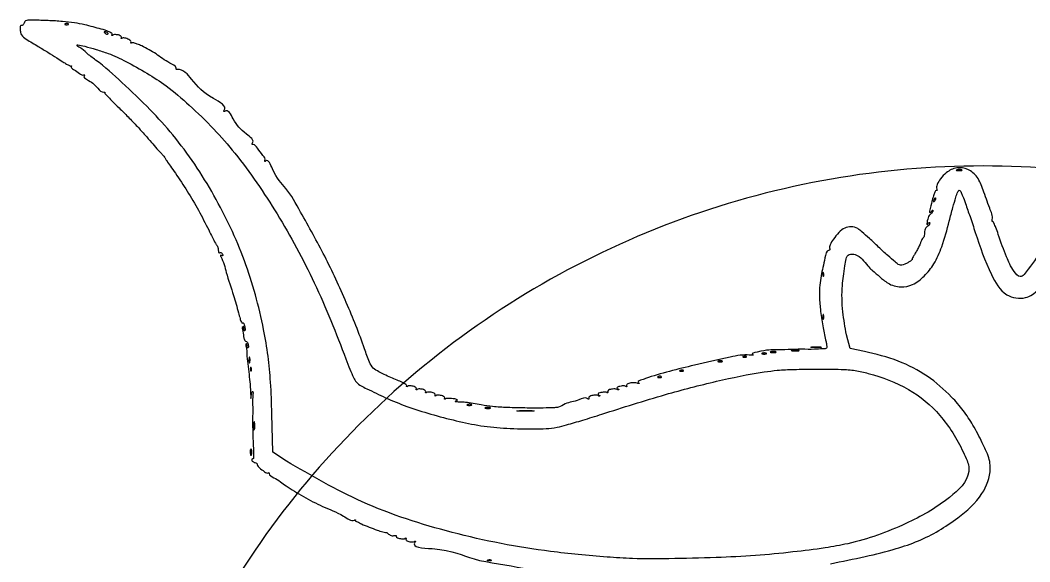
# Model space of a CAD drawing. Extents: x 50 to 278, y 42 to 276.
# Drawn here: x 49.8 to 164.3, y 214 to 275.4 of the extents above; entities that cross this region are included whole.
import ezdxf

# ---------------------------------------------------------------- set-up
doc = ezdxf.new("R2010")
doc.units = 0
doc.layers.get('0').update_dxf_attribs({"linetype": 'CONTINUOUS'})

msp = doc.modelspace()

# ---------------------------------------------------------------- linework, layer by layer
at = {"color": 7}
for p, q in [((50.988619, 275.440552), (50.988619, 275.440552)), ((55.107231, 275.066413), (55.107231, 275.066413)), ((59.392241, 274.125904), (59.392241, 274.125904)), ((56.307157, 272.64124), (56.307157, 272.64124)), ((156.33051, 258.487582), (156.33051, 258.487582)), ((156.295886, 256.146639), (156.295886, 256.146639)), ((153.586492, 255.265555), (153.586492, 255.265555)), ((140.857036, 246.809226), (140.857036, 246.809226)), ((140.875639, 242.02657), (140.875639, 242.02657)), ((143.921964, 238.172543), (143.495117, 239.743507)), ((140.076722, 238.384932), (140.076722, 238.384932)), ((75.766951, 237.206192), (75.766951, 237.206192)), ((132.013648, 237.324532), (132.013648, 237.324532)), ((134.174238, 237.676449), (134.174238, 237.676449)), ((135.226372, 237.853183), (135.226372, 237.853183)), ((137.728029, 238.030949), (137.728029, 238.030949)), ((145.531687, 237.855249), (143.921964, 238.172543)), ((75.933866, 236.050709), (75.933866, 236.050709)), ((129.166792, 236.794331), (129.166792, 236.794331)), ((122.355322, 235.032166), (122.355322, 235.032166)), ((124.859563, 235.737548), (124.859563, 235.737548)), ((75.894076, 233.383688), (75.919915, 232.496402)), ((75.919915, 232.496402), (76.062541, 233.201787)), ((100.729251, 231.856132), (100.729251, 231.856132)), ((102.854186, 231.504215), (102.854186, 231.504215)), ((78.42622, 226.414603), (78.320799, 230.778161)), ((107.149016, 231.154367), (107.149016, 231.154367)), ((107.933464, 231.126461), (107.933464, 231.125945)), ((76.322473, 229.898628), (76.322473, 229.898628)), ((75.960221, 226.791843), (75.960221, 226.791843)), ((79.964629, 225.387276), (78.42622, 226.414603)), ((103.039188, 214.221034), (103.039188, 214.221034)), ((103.184915, 214.173491), (103.184915, 214.172975))]:
    msp.add_line(p, q, dxfattribs=at)
for points, knots in [([(50.988619, 275.440552), (50.831542, 275.440357), (50.596169, 275.440065), (50.280232, 275.327383), (50.214107, 275.106653), (50.144366, 274.949032), (50.034529, 274.814314), (49.917389, 274.846823), (49.773791, 274.817264), (49.785542, 274.557509), (49.778572, 274.239948), (49.881013, 273.67313), (50.714729, 273.120126), (51.722499, 272.515205), (52.888793, 271.816209), (53.822132, 271.236562), (54.52023, 270.792877), (55.00206, 270.45359), (55.302786, 270.341139), (55.510222, 270.188837), (55.582448, 270.284235), (55.612422, 270.245781), (55.426344, 270.10505), (56.069386, 269.714525), (56.356559, 269.515386), (56.874109, 269.091511), (57.050784, 269.26967), (57.112005, 269.234516), (56.778362, 268.986985), (57.976998, 268.421076), (58.353822, 267.938727), (59.014106, 267.209045), (59.334135, 267.29938), (59.38921, 267.256046), (59.348061, 267.088939), (59.766924, 266.800116), (60.203886, 266.206618), (61.079842, 265.420502), (62.040254, 264.451521), (63.027295, 263.425645), (63.900861, 262.453791), (64.627276, 261.60655), (65.214523, 260.9414), (65.654346, 260.46633), (65.9443, 260.156448), (66.125272, 259.954147), (66.255593, 259.73174), (66.46238, 259.380848), (66.855379, 258.815911), (67.650952, 257.6768), (68.754416, 256.027972), (70.013742, 253.877015), (70.929698, 252.101657), (71.539087, 250.843284), (71.854048, 250.259879), (72.030784, 249.921447), (72.157392, 249.790651), (72.199658, 249.682102), (72.237461, 249.473879), (72.239283, 249.285276), (72.303739, 248.999093), (72.445489, 249.065402), (72.554598, 249.089129), (72.65971, 249.008378), (72.714451, 248.892005), (72.773661, 248.783635), (72.715906, 248.675007), (72.623588, 248.736884), (72.539782, 248.798116), (72.473173, 248.708226), (72.852008, 248.038002), (73.171186, 246.563298), (73.945921, 244.413523), (74.410443, 242.689655), (74.706471, 241.635069), (74.792461, 241.27043), (74.964711, 241.024582), (75.081886, 241.142736), (75.175863, 240.950973), (75.232351, 240.783947), (75.282152, 240.537447), (75.28332, 240.363051), (75.286782, 240.203849), (75.179652, 240.191443), (75.162017, 240.312604), (75.152919, 240.432936), (75.147187, 240.551482), (75.121971, 240.675065), (74.870261, 240.611432), (75.100969, 239.971298), (75.08967, 239.518754), (75.262382, 239.030072), (75.602284, 238.908937), (75.632289, 238.611262), (75.713881, 238.29405), (75.544333, 238.251614), (75.517479, 238.374023), (75.511681, 238.493539), (75.502999, 238.612346), (75.486216, 238.735928), (75.295441, 238.706772), (75.514372, 238.132011), (75.42382, 237.503549), (75.617092, 236.398849), (75.730732, 235.274458), (75.841304, 234.248469), (75.878917, 233.632091), (75.894076, 233.383688)], [0, 0, 0, 0, 0.477147, 0.71498, 0.921993, 1.117661, 1.262651, 1.368967, 1.459667, 1.654173, 1.991418, 2.512904, 3.242553, 4.832539, 6.122157, 7.303441, 8.120851, 8.631709, 9.010981, 9.184634, 9.236018, 9.251228, 9.305366, 9.751576, 10.564864, 11.083411, 11.164689, 11.188667, 11.255542, 11.994813, 13.375391, 14.202593, 14.269282, 14.318746, 14.379384, 14.732116, 15.581924, 16.748327, 18.174339, 19.704874, 21.009709, 22.095987, 23.052365, 23.67186, 24.037145, 24.327393, 24.481849, 24.809016, 25.549753, 26.544287, 28.978624, 31.498924, 34.016344, 34.972471, 35.688916, 36.01164, 36.10825, 36.229199, 36.354812, 36.732037, 36.894308, 37.015425, 37.111332, 37.225653, 37.370649, 37.508333, 37.568702, 37.670276, 37.770814, 37.825343, 37.944904, 39.852339, 42.598185, 44.631232, 45.317994, 45.769317, 45.908026, 45.99504, 46.127591, 46.361315, 46.62004, 46.826838, 46.945717, 46.995355, 47.084199, 47.234478, 47.384058, 47.471826, 47.524071, 48.038654, 48.82285, 49.211663, 49.42741, 49.802274, 50.090549, 50.144493, 50.231945, 50.381243, 50.531743, 50.620841, 50.668611, 51.01447, 51.83349, 52.951007, 54.17834, 55.284978, 56.032022, 56.032022, 56.032022, 56.032022]), ([(174.416228, 252.689487), (174.444784, 252.596147), (174.516287, 252.362426), (174.552989, 253.131041), (174.568834, 253.662898), (174.51057, 254.214585), (174.572095, 254.991944), (174.361699, 254.797485), (174.327296, 254.505108), (174.249097, 254.80355), (174.352931, 255.076434), (174.352652, 255.54537), (174.228541, 256.032395), (173.854065, 256.746594), (173.07678, 257.629152), (171.493757, 257.568331), (170.460201, 256.712434), (169.663081, 255.623704), (168.899695, 254.485808), (167.618962, 252.406762), (166.048438, 249.744131), (164.56501, 247.846868), (163.295968, 245.968305), (162.212001, 247.243012), (161.567007, 248.802239), (160.91529, 250.504614), (160.492564, 251.850383), (160.270604, 252.269469), (160.159891, 252.608909), (160.0157, 252.581544), (160.020944, 252.714322), (160.134428, 253.163611), (159.604174, 254.433897), (159.092926, 255.967514), (158.47597, 257.632809), (157.347807, 258.596082), (155.978103, 258.805471), (154.874485, 258.261121), (154.202342, 257.499952), (153.79812, 256.900208), (153.682193, 256.386763), (153.782321, 256.192652), (153.762153, 256.082313), (153.646964, 256.152019), (153.51338, 255.909218), (153.391413, 255.602468), (153.178842, 254.883665), (153.124793, 254.44515), (152.850268, 253.498893), (153.143817, 253.733184), (153.18606, 253.849286), (153.304108, 253.90161), (153.31566, 253.772157), (153.27698, 253.666354), (153.184901, 253.533957), (153.028968, 253.440262), (152.870286, 253.268395), (152.750903, 253.006692), (152.673307, 252.670929), (152.612752, 252.45987), (152.641513, 252.175584), (152.774744, 252.357038), (152.819454, 252.439481), (152.944718, 252.49452), (152.959448, 252.361437), (152.914092, 252.250781), (152.811914, 252.114111), (152.647736, 252.016725), (152.484069, 251.85319), (152.383193, 251.598473), (152.346955, 251.310834), (152.326252, 251.05203), (152.301359, 250.849479), (152.204043, 250.74237), (152.080548, 250.644605), (151.991532, 250.419923), (151.873315, 250.112012), (151.718353, 249.722385), (151.50726, 249.310508), (151.259742, 248.932313), (151.087367, 248.627467), (150.918225, 248.422693), (150.955869, 248.290609), (150.912851, 248.17667), (150.715739, 248.086266), (150.465398, 247.898419), (150.13473, 247.736028), (149.802671, 247.642414), (149.394229, 247.66532), (148.899955, 248.141974), (148.105797, 248.77167), (147.144889, 249.696216), (146.179469, 250.61183), (145.388067, 251.302391), (144.756579, 251.858772), (144.050179, 252.058741), (143.252288, 251.89457), (142.586381, 251.337461), (142.045659, 250.65654), (141.673018, 250.066012), (141.532558, 249.606751), (141.642418, 249.435223), (141.611639, 249.347607), (141.191259, 249.313382), (140.998787, 247.943452), (140.559241, 246.46099), (140.382529, 244.42113), (140.543865, 242.531369), (140.769498, 240.827823), (141.039495, 239.547369), (141.230761, 238.769055), (141.265632, 238.472205), (141.261205, 238.115447), (140.570669, 238.159842), (139.740433, 238.052266), (137.953998, 238.136931), (135.483029, 237.969222), (134.442336, 238.068434), (132.595521, 237.598359), (133.008871, 237.409923), (132.687483, 237.40611), (132.007441, 237.54659), (129.522981, 237.058147), (125.846433, 236.181797), (122.199711, 235.324736), (120.2662, 234.609067), (119.856603, 234.509466), (119.864814, 234.300637), (120.033832, 234.236791), (119.876009, 234.192819), (119.647513, 234.326053), (119.180922, 234.287628), (118.77889, 234.271239), (118.481401, 234.003701), (118.610763, 233.881411), (118.537872, 233.828033), (118.450367, 233.915671), (118.284207, 233.934477), (118.056008, 233.941035), (117.798094, 233.883974), (117.584922, 233.858924), (117.426998, 233.702166), (117.549031, 233.600519), (117.720291, 233.53766), (117.606785, 233.457095), (117.376377, 233.632973), (116.979907, 233.565536), (116.599352, 233.553047), (116.339331, 233.293763), (116.464713, 233.176073), (116.391575, 233.123136), (116.304354, 233.210879), (116.137824, 233.22943), (115.909542, 233.235769), (115.65159, 233.178558), (115.438285, 233.153645), (115.280789, 232.996652), (115.402885, 232.895196), (115.574161, 232.83228), (115.460668, 232.75171), (115.230242, 232.927507), (114.833198, 232.861426), (114.454147, 232.844928), (114.190507, 232.592403), (114.32198, 232.464966), (114.233024, 232.422511), (113.915936, 232.728326), (112.918466, 232.1245), (111.806991, 232.117662), (110.973195, 231.500841), (110.106408, 231.442983), (108.932327, 231.424808), (107.140958, 231.425892), (105.225249, 231.463197), (103.475543, 231.557085), (102.192676, 231.760983), (101.165863, 231.955196), (100.379931, 232.061115), (99.698922, 232.118358), (99.393647, 232.103387), (99.04123, 232.147305), (99.227242, 232.25116), (99.438197, 232.29383), (99.167908, 232.465029), (98.907255, 232.464208), (98.54091, 232.534945), (98.249474, 232.525274), (98.042518, 232.516171), (97.947926, 232.418798), (97.870133, 232.469397), (98.001787, 232.593757), (97.713525, 232.840418), (97.381937, 232.871914), (97.030845, 232.922736), (96.871219, 232.770474), (96.798278, 232.823468), (96.927404, 232.945336), (96.640837, 233.193789), (96.308475, 233.224491), (95.957534, 233.2757), (95.797889, 233.123422), (95.724957, 233.176424), (95.854064, 233.298244), (95.567488, 233.546635), (95.235058, 233.576882), (94.884378, 233.628489), (94.724638, 233.47578), (94.652081, 233.529011), (94.781425, 233.650574), (94.494404, 233.899022), (94.163946, 233.931574), (93.808411, 233.977204), (93.654426, 233.831666), (93.578363, 233.876324), (93.687355, 233.981423), (93.421004, 234.175029), (93.102536, 234.356638), (92.492405, 234.612303), (91.806153, 234.891925), (91.108376, 235.210135), (90.443234, 235.553151), (89.757925, 235.909596), (89.256922, 236.881762), (88.432234, 239.408991), (86.788476, 243.450169), (84.382287, 248.683459), (82.047167, 252.82779), (80.044196, 256.459673), (78.639703, 257.604056), (77.956431, 259.754117), (77.540176, 259.396277), (77.485438, 259.457172), (77.694692, 259.67902), (77.13367, 260.247398), (76.808359, 260.759406), (76.39223, 261.349384), (76.111178, 261.329965), (76.058358, 261.394863), (76.432944, 261.789828), (74.85288, 262.928326), (74.224192, 263.580001), (73.353029, 265.423461), (72.884631, 265.038118), (72.837811, 265.105243), (73.348257, 265.680202), (70.717014, 266.956442), (69.661466, 268.19033), (68.260582, 269.925779), (67.539867, 269.831511), (67.472273, 269.892516), (67.443542, 270.26933), (66.35768, 270.709461), (65.243473, 271.631826), (63.965919, 272.332482), (63.099856, 272.735002), (62.726293, 272.839034), (62.456156, 272.912617), (62.355805, 272.807521), (62.27936, 272.852563), (62.412392, 272.990772), (62.116873, 273.263138), (61.798147, 273.373071), (61.433725, 273.483178), (61.27576, 273.332846), (61.208119, 273.388829), (61.334689, 273.507511), (61.049954, 273.758418), (60.715687, 273.786516), (60.367857, 273.841497), (60.204745, 273.685213), (60.13426, 273.742931), (60.295957, 273.898345), (59.615236, 274.256625), (58.769555, 274.471762), (57.324842, 274.890432), (55.886123, 275.166184), (54.495979, 275.31396), (53.21156, 275.382507), (52.170266, 275.417593), (51.516295, 275.440475), (51.145066, 275.440529), (50.988619, 275.440552)], [0, 0, 0, 0, 0.210344, 0.526695, 1.379539, 2.249313, 2.623222, 2.753594, 2.986631, 3.068036, 3.463738, 3.945651, 4.409586, 4.9676, 6.371051, 7.628519, 9.275965, 10.218737, 11.68963, 13.373144, 17.600527, 20.491864, 21.751558, 22.643206, 24.500614, 27.228344, 28.036447, 28.60619, 28.822916, 28.876348, 28.962892, 29.112867, 30.415909, 32.616093, 34.238877, 35.596807, 36.861905, 38.163822, 39.100202, 39.872036, 40.378124, 40.498551, 40.56029, 40.626143, 40.786078, 41.192892, 41.77657, 42.821119, 43.257041, 43.46024, 43.607374, 43.671072, 43.754047, 43.88536, 44.04459, 44.212543, 44.428916, 44.732685, 45.073442, 45.41621, 45.528234, 45.673197, 45.829242, 45.898317, 45.983978, 46.118407, 46.288136, 46.471981, 46.690103, 46.967932, 47.275235, 47.554695, 47.759459, 47.858257, 47.98005, 48.227995, 48.556986, 48.981319, 49.480016, 49.947931, 50.32095, 50.570695, 50.656887, 50.709273, 50.921562, 51.257638, 51.669501, 52.010487, 52.28836, 52.850051, 53.962337, 55.388557, 56.82332, 57.957387, 58.547212, 59.328037, 60.058959, 60.899314, 61.874723, 62.640859, 63.063039, 63.154324, 63.220396, 63.297486, 64.299122, 66.362702, 68.585539, 70.177288, 72.091798, 73.715714, 74.128823, 74.463875, 74.656679, 75.061782, 76.042182, 77.491625, 80.353982, 82.559153, 83.144391, 83.258661, 83.390613, 83.736299, 85.898546, 90.072739, 95.819696, 96.419075, 96.721043, 96.84649, 96.964648, 97.018224, 97.21394, 97.78511, 98.294716, 98.546339, 98.631493, 98.668679, 98.762543, 98.933077, 99.173831, 99.442181, 99.717591, 99.832278, 99.983931, 100.126735, 100.161123, 100.337228, 100.848328, 101.31405, 101.552979, 101.638013, 101.675051, 101.768968, 101.939599, 102.1806, 102.449101, 102.724385, 102.838914, 102.990662, 103.133462, 103.16785, 103.343952, 103.8552, 104.321099, 104.559972, 104.647102, 104.686455, 104.794633, 105.804157, 107.440663, 108.279208, 108.738599, 110.010212, 111.821783, 114.102118, 115.764045, 117.068088, 118.003377, 118.878596, 119.506196, 119.906296, 120.063602, 120.185377, 120.371781, 120.492936, 120.888343, 121.256946, 121.571091, 121.770772, 121.868969, 121.906555, 121.992448, 122.241369, 122.703334, 123.121793, 123.215651, 123.252839, 123.337999, 123.587035, 124.049071, 124.46751, 124.561381, 124.598561, 124.68372, 124.932642, 125.394608, 125.813069, 125.906804, 125.943796, 126.029011, 126.278046, 126.740081, 127.158522, 127.251125, 127.288325, 127.367283, 127.553506, 128.006076, 128.65812, 129.443828, 130.264133, 130.942576, 131.709154, 132.506295, 134.112096, 139.750536, 145.555646, 151.268765, 154.419328, 157.132079, 158.302312, 158.383061, 158.418142, 158.501518, 159.109713, 160.138348, 160.800485, 160.886774, 160.937843, 161.004324, 162.267197, 164.571541, 165.85545, 165.93283, 165.968322, 166.05467, 167.872118, 171.197951, 173.130031, 173.209233, 173.283987, 173.37151, 174.300446, 176.178217, 178.033283, 178.582811, 179.012921, 179.243222, 179.33705, 179.374576, 179.453766, 179.743521, 180.240412, 180.645715, 180.735126, 180.771814, 180.856255, 181.105289, 181.567326, 181.98577, 182.080232, 182.117235, 182.206148, 182.554308, 183.629892, 185.550194, 186.706928, 188.089871, 189.721191, 190.570556, 191.214855, 191.684161, 191.684161, 191.684161, 191.684161]), ([(55.107231, 275.066413), (55.12701, 275.064928), (55.164211, 275.062135), (55.212998, 275.045257), (55.260102, 275.022836), (55.271716, 274.943057), (55.142408, 274.927841), (55.022268, 274.929405), (54.899445, 274.912259), (54.797628, 274.995438), (54.909366, 275.031748), (54.973112, 275.054178), (55.041988, 275.066186), (55.085855, 275.066339), (55.107231, 275.066413)], [0, 0, 0, 0, 0.059081, 0.111128, 0.155778, 0.208152, 0.29883, 0.456837, 0.610329, 0.663019, 0.759275, 0.828512, 0.896357, 0.960839, 0.960839, 0.960839, 0.960839]), ([(59.392241, 274.125904), (59.40234, 274.124073), (59.424093, 274.120128), (59.458218, 274.110064), (59.529983, 274.084757), (59.62654, 274.040138), (59.717708, 273.990656), (59.803729, 273.906395), (59.639599, 273.811199), (59.481506, 273.89478), (59.353247, 273.978272), (59.291243, 274.081406), (59.330698, 274.136446), (59.368809, 274.129918), (59.392241, 274.125904)], [0, 0, 0, 0, 0.030778, 0.066289, 0.106505, 0.259567, 0.377248, 0.439483, 0.557477, 0.754085, 0.964185, 1.029695, 1.070533, 1.135724, 1.135724, 1.135724, 1.135724]), ([(78.320799, 230.778161), (78.286821, 231.975714), (78.224907, 234.157811), (77.915934, 237.354289), (77.133117, 242.000751), (75.42323, 248.251839), (71.9084, 255.685198), (68.13717, 261.353181), (64.407313, 265.453049), (61.452832, 268.276849), (59.087091, 270.427005), (57.321583, 271.627083), (56.805766, 272.266047), (56.204531, 272.474623), (56.23457, 272.641002), (56.270078, 272.641675), (56.292771, 272.641409), (56.307157, 272.64124)], [0, 0, 0, 0, 3.593368, 6.54758, 9.62476, 17.724522, 25.890395, 34.201818, 38.027001, 42.510514, 46.415486, 47.731763, 48.703978, 49.122888, 49.137286, 49.163816, 49.209758, 49.209758, 49.209758, 49.209758]), ([(56.307157, 272.64124), (56.569155, 272.590302), (57.269353, 272.454169), (58.411434, 272.104795), (60.002664, 271.614841), (61.935519, 270.699867), (64.130192, 269.46291), (66.587842, 267.87024), (69.095993, 265.716102), (71.705697, 263.171442), (75.201438, 259.182062), (79.115282, 253.38462), (83.357547, 245.566312), (85.771136, 239.527444), (87.136901, 235.887975), (87.528266, 235.018092), (88.003941, 234.105047), (89.414517, 233.494439), (91.260722, 232.531223), (93.702184, 231.563464), (96.382951, 230.700604), (99.183661, 229.975122), (102.054278, 229.364085), (105.049067, 229.078247), (107.932065, 229.037376), (110.226309, 229.093706), (112.006778, 229.584412), (113.701148, 230.079203), (117.428126, 231.263913), (122.448696, 232.869971), (128.595632, 234.476042), (132.843528, 235.354364), (135.776248, 235.747501), (137.748906, 235.828272), (139.222028, 235.833976), (140.076722, 235.837286)], [0, 0, 0, 0, 0.800285, 2.138784, 3.579156, 5.791106, 8.533049, 11.138507, 14.560729, 18.429119, 22.069022, 30.453844, 39.348252, 48.702366, 49.954949, 50.987811, 51.583028, 52.977877, 55.339094, 57.959119, 60.79818, 63.797514, 66.632019, 69.595241, 72.798186, 75.301016, 76.420658, 78.324198, 80.600765, 88.150052, 94.135369, 99.653549, 101.150459, 103.005971, 105.570366, 105.570366, 105.570366, 105.570366]), ([(258.992058, 158.898198), (257.797262, 147.206735), (255.42477, 123.99113), (237.018101, 93.311351), (210.067624, 70.50174), (176.694533, 58.404283), (141.28192, 58.404283), (107.955571, 70.50174), (80.818465, 93.311351), (63.105225, 123.99113), (56.920648, 158.898198), (63.105225, 193.805267), (80.818465, 224.485046), (107.955571, 247.294657), (141.28192, 259.392114), (176.694533, 259.392114), (210.067624, 247.294657), (237.018101, 224.485046), (255.42477, 193.805267), (257.797262, 170.589662), (258.992058, 158.898198)], [0, 0, 0, 0, 34.896412, 69.293401, 104.189813, 139.086225, 173.483215, 208.379627, 243.276039, 277.673028, 312.56944, 347.465852, 381.862841, 416.759253, 451.655665, 486.052655, 520.949067, 555.845479, 590.242468, 625.13888, 625.13888, 625.13888, 625.13888]), ([(156.33051, 258.487582), (156.361945, 258.486818), (156.421891, 258.48536), (156.50557, 258.469129), (156.574555, 258.461952), (156.651113, 258.380163), (156.425263, 258.37556), (156.268846, 258.368588), (156.109404, 258.360991), (155.91162, 258.41362), (156.053273, 258.462127), (156.132444, 258.47473), (156.23287, 258.486836), (156.297925, 258.487333), (156.33051, 258.487582)], [0, 0, 0, 0, 0.094348, 0.179921, 0.252578, 0.3098, 0.427085, 0.667301, 0.894662, 0.979809, 1.075309, 1.168816, 1.267017, 1.365565, 1.365565, 1.365565, 1.365565]), ([(143.495117, 239.743507), (143.343405, 240.602999), (143.020549, 242.432079), (142.927621, 245.164713), (143.304565, 247.113581), (143.478422, 248.968216), (145.018545, 248.856835), (145.724701, 247.629056), (146.826906, 246.721448), (147.577589, 246.048291), (148.436506, 245.399266), (149.615311, 245.062211), (151.142475, 245.367245), (152.405476, 246.396979), (153.56214, 247.850532), (154.459714, 250.008737), (155.048751, 252.179549), (155.530999, 254.077285), (155.871555, 255.163214), (156.036007, 255.815258), (156.181668, 256.045229), (156.231904, 256.122787), (156.277619, 256.139829), (156.295886, 256.146639)], [0, 0, 0, 0, 2.633986, 5.605367, 7.88257, 9.247251, 9.915461, 11.836689, 13.144756, 14.228369, 14.856389, 16.36642, 17.733722, 19.365478, 21.135154, 23.273357, 26.307962, 27.896039, 29.131665, 29.748714, 29.870406, 29.956502, 30.013802, 30.013802, 30.013802, 30.013802]), ([(156.295886, 256.146639), (156.328611, 256.12763), (156.431551, 256.067837), (156.52565, 255.81758), (156.753704, 255.35701), (157.070177, 254.429705), (157.557037, 253.049952), (158.446509, 250.314123), (159.495319, 247.26595), (161.238172, 244.125612), (163.76493, 243.654791), (165.67583, 245.079475), (167.504759, 247.541372), (169.208508, 250.247623), (170.693597, 252.853452), (171.399769, 253.776572), (172.018844, 254.816745), (172.356349, 254.118987), (171.985404, 252.994215), (171.917765, 251.290542), (171.665198, 249.408706), (171.538631, 247.848129), (171.474322, 246.446677), (171.458766, 245.339494), (171.613216, 244.370493), (172.119267, 243.344655), (172.855668, 242.188337), (174.400719, 241.552736), (175.672291, 242.08687), (176.643851, 242.865258), (177.485116, 244.084449), (178.033663, 245.067009), (178.380842, 245.688879)], [0, 0, 0, 0, 0.111469, 0.350641, 0.757632, 1.680429, 3.26328, 5.164082, 10.278385, 13.151724, 15.278019, 17.006465, 19.984327, 24.449626, 26.869828, 28.357344, 28.937753, 29.201255, 30.212976, 32.520933, 34.23897, 35.923803, 37.212258, 38.448423, 39.243601, 40.123037, 41.866923, 43.245694, 44.720206, 45.734353, 46.976016, 49.116776, 49.116776, 49.116776, 49.116776]), ([(153.586492, 255.265555), (153.592326, 255.266471), (153.603694, 255.268256), (153.620871, 255.263327), (153.652912, 255.239696), (153.662702, 255.155283), (153.608814, 255.041386), (153.514311, 254.9541), (153.420324, 254.787954), (153.31245, 254.897989), (153.416729, 255.020499), (153.458067, 255.141669), (153.516334, 255.227673), (153.566173, 255.254583), (153.586492, 255.265555)], [0, 0, 0, 0, 0.017533, 0.034166, 0.052082, 0.134104, 0.255873, 0.413325, 0.578746, 0.621649, 0.8062, 0.93388, 1.033722, 1.102449, 1.102449, 1.102449, 1.102449]), ([(140.857036, 246.809226), (140.863159, 246.806007), (140.879356, 246.797495), (140.89653, 246.766093), (140.927349, 246.701469), (140.952869, 246.598957), (140.946714, 246.485803), (140.923525, 246.385986), (140.825119, 246.368665), (140.809082, 246.497105), (140.800988, 246.603063), (140.814839, 246.710709), (140.820064, 246.785783), (140.848138, 246.803584), (140.857036, 246.809226)], [0, 0, 0, 0, 0.020426, 0.05403, 0.102997, 0.238123, 0.359646, 0.45464, 0.507657, 0.597432, 0.753294, 0.86073, 0.926508, 0.957032, 0.957032, 0.957032, 0.957032]), ([(140.875639, 242.02657), (140.879516, 242.024061), (140.889149, 242.017829), (140.899812, 241.999284), (140.926866, 241.940992), (140.950068, 241.831218), (140.943923, 241.676946), (140.937029, 241.567106), (140.854906, 241.451071), (140.818849, 241.622961), (140.817381, 241.738141), (140.828654, 241.886155), (140.827934, 241.992521), (140.865053, 242.019014), (140.875639, 242.02657)], [0, 0, 0, 0, 0.013701, 0.034044, 0.062466, 0.207511, 0.36586, 0.510911, 0.578844, 0.664456, 0.856779, 1.010608, 1.105231, 1.142984, 1.142984, 1.142984, 1.142984]), ([(140.076722, 238.384932), (140.018293, 238.384534), (139.904497, 238.383758), (139.733604, 238.370584), (139.610318, 238.365042), (139.392236, 238.30434), (139.808064, 238.28177), (140.076667, 238.280581), (140.345295, 238.281715), (140.76079, 238.3044), (140.542678, 238.365002), (140.419491, 238.370593), (140.248774, 238.383759), (140.135105, 238.384534), (140.076722, 238.384932)], [0, 0, 0, 0, 0.176762, 0.344265, 0.493264, 0.61208, 0.790789, 1.219025, 1.647121, 1.825585, 1.944526, 2.093392, 2.260645, 2.437273, 2.437273, 2.437273, 2.437273]), ([(75.766951, 237.206192), (75.772189, 237.205324), (75.78843, 237.202634), (75.800036, 237.16526), (75.828577, 237.082605), (75.850295, 236.934252), (75.837585, 236.756878), (75.843785, 236.623009), (75.738957, 236.522454), (75.732107, 236.746016), (75.72048, 236.870817), (75.731579, 237.043851), (75.735306, 237.147523), (75.75933, 237.192062), (75.766951, 237.206192)], [0, 0, 0, 0, 0.015155, 0.046989, 0.10154, 0.290745, 0.480878, 0.636672, 0.693957, 0.809915, 1.046867, 1.203084, 1.305773, 1.353489, 1.353489, 1.353489, 1.353489]), ([(132.013648, 237.324532), (132.033428, 237.323048), (132.070633, 237.320256), (132.119403, 237.30337), (132.166517, 237.280996), (132.177907, 237.201173), (132.048381, 237.18654), (131.928194, 237.18804), (131.805511, 237.170862), (131.703495, 237.253648), (131.815384, 237.289896), (131.879167, 237.312307), (131.94824, 237.324295), (131.992229, 237.324455), (132.013648, 237.324532)], [0, 0, 0, 0, 0.059082, 0.11113, 0.155781, 0.208004, 0.298822, 0.456958, 0.610434, 0.662951, 0.759133, 0.8285, 0.89659, 0.961204, 0.961204, 0.961204, 0.961204]), ([(134.174238, 237.676449), (134.200949, 237.67585), (134.253234, 237.674678), (134.330168, 237.660342), (134.393518, 237.647962), (134.483692, 237.584227), (134.30881, 237.549488), (134.174291, 237.551871), (134.03976, 237.549389), (133.865169, 237.58436), (133.955439, 237.647884), (134.018647, 237.660351), (134.095415, 237.674681), (134.147572, 237.675851), (134.174238, 237.676449)], [0, 0, 0, 0, 0.080473, 0.157514, 0.227859, 0.295953, 0.382469, 0.577483, 0.772365, 0.85865, 0.92684, 0.997056, 1.073852, 1.154189, 1.154189, 1.154189, 1.154189]), ([(135.226372, 237.853183), (135.257762, 237.852421), (135.317582, 237.850969), (135.401091, 237.834737), (135.469937, 237.827506), (135.546472, 237.745765), (135.320613, 237.741159), (135.16416, 237.734173), (135.004871, 237.726629), (134.806958, 237.778808), (134.948746, 237.827194), (135.027936, 237.839946), (135.128553, 237.852333), (135.193743, 237.852899), (135.226372, 237.853183)], [0, 0, 0, 0, 0.094213, 0.179542, 0.252072, 0.309297, 0.426584, 0.666808, 0.894157, 0.979213, 1.074653, 1.168321, 1.266797, 1.365482, 1.365482, 1.365482, 1.365482]), ([(137.728029, 238.030949), (137.770004, 238.030449), (137.85039, 238.029493), (137.965899, 238.014034), (138.052959, 238.010611), (138.177701, 237.932572), (137.865383, 237.92839), (137.668884, 237.919855), (137.463757, 237.914629), (137.185791, 237.957399), (137.368613, 238.007883), (137.467799, 238.01786), (137.599373, 238.029964), (137.684884, 238.030618), (137.728029, 238.030949)], [0, 0, 0, 0, 0.126454, 0.242171, 0.34086, 0.411674, 0.559621, 0.877533, 1.182616, 1.297804, 1.410595, 1.530162, 1.658414, 1.789025, 1.789025, 1.789025, 1.789025]), ([(141.706079, 213.754912), (143.018242, 214.023135), (145.508642, 214.532204), (148.848612, 215.335505), (152.471349, 216.566645), (155.852303, 218.593365), (158.921906, 221.277697), (159.8905, 223.819751), (159.780429, 225.39172), (159.446014, 226.381061), (158.790352, 227.748509), (157.935693, 229.429962), (156.77141, 231.171199), (155.10403, 233.108846), (152.720133, 235.153867), (149.334225, 236.932431), (146.832466, 237.53957), (145.531687, 237.855249)], [0, 0, 0, 0, 4.017789, 7.625497, 10.301849, 15.46174, 19.368553, 22.337306, 23.157882, 24.054327, 25.448964, 27.709164, 29.70576, 31.715891, 35.364308, 39.060917, 43.064706, 43.064706, 43.064706, 43.064706]), ([(75.933866, 236.050709), (75.939988, 236.047537), (75.956153, 236.039162), (75.973415, 236.007955), (76.004203, 235.943434), (76.029696, 235.840956), (76.023545, 235.727803), (76.000352, 235.62799), (75.901947, 235.610658), (75.885895, 235.739101), (75.877824, 235.845033), (75.891646, 235.952526), (75.896913, 236.027478), (75.924968, 236.045115), (75.933866, 236.050709)], [0, 0, 0, 0, 0.020357, 0.053757, 0.102604, 0.237729, 0.359251, 0.454244, 0.507265, 0.597043, 0.75291, 0.860214, 0.925751, 0.956191, 0.956191, 0.956191, 0.956191]), ([(129.166792, 236.794331), (129.193458, 236.793733), (129.245615, 236.792564), (129.322384, 236.778236), (129.385593, 236.765766), (129.475863, 236.702232), (129.301271, 236.66727), (129.166734, 236.669755), (129.032216, 236.667365), (128.857331, 236.702125), (128.947519, 236.76584), (129.010863, 236.778228), (129.087799, 236.79256), (129.140082, 236.793732), (129.166792, 236.794331)], [0, 0, 0, 0, 0.080338, 0.157134, 0.227349, 0.295547, 0.381832, 0.576713, 0.771739, 0.858251, 0.926345, 0.996691, 1.073732, 1.154201, 1.154201, 1.154201, 1.154201]), ([(140.076722, 235.837286), (141.016907, 235.841653), (142.493064, 235.84851), (144.474967, 235.73393), (147.082451, 235.105379), (150.5799, 233.822363), (154.363395, 230.688529), (156.227522, 227.618521), (157.140495, 225.584683), (157.392456, 224.842153), (157.379545, 223.175465), (154.6213, 220.597451), (150.004731, 218.026697), (145.087711, 216.241297), (140.737839, 215.480319), (137.242347, 215.054707), (133.124902, 214.641805), (128.423621, 214.427404), (123.773996, 214.318871), (119.641423, 214.289911), (116.22055, 214.522148), (113.119981, 214.788639), (107.213713, 215.424079), (98.91561, 217.050245), (88.725508, 220.326805), (82.785735, 223.757745), (79.964629, 225.387276)], [0, 0, 0, 0, 2.822087, 4.430873, 5.93481, 10.85449, 15.465059, 20.378419, 21.466572, 22.167129, 22.708566, 26.36943, 32.161082, 39.124639, 41.736277, 45.416489, 49.682674, 54.148641, 59.529236, 63.63822, 66.538479, 69.811046, 72.974945, 84.355139, 95.133916, 104.88426, 104.88426, 104.88426, 104.88426]), ([(122.355322, 235.032166), (122.3751, 235.030681), (122.412302, 235.027886), (122.461089, 235.011008), (122.5082, 234.988586), (122.519813, 234.908793), (122.3905, 234.893586), (122.270359, 234.895156), (122.147538, 234.878014), (122.04572, 234.961193), (122.15746, 234.997497), (122.221205, 235.019928), (122.29008, 235.031937), (122.333946, 235.032091), (122.355322, 235.032166)], [0, 0, 0, 0, 0.059082, 0.11113, 0.15578, 0.208172, 0.298848, 0.456858, 0.610347, 0.663039, 0.759292, 0.828529, 0.896374, 0.960854, 0.960854, 0.960854, 0.960854]), ([(124.859563, 235.737548), (124.879343, 235.736064), (124.916547, 235.733272), (124.965316, 235.716385), (125.012429, 235.694013), (125.023819, 235.61419), (124.894294, 235.599557), (124.774107, 235.601053), (124.651427, 235.583884), (124.549409, 235.666669), (124.6613, 235.702913), (124.725081, 235.725328), (124.794154, 235.737314), (124.838144, 235.737471), (124.859563, 235.737548)], [0, 0, 0, 0, 0.059081, 0.111127, 0.155778, 0.208001, 0.298819, 0.456954, 0.610427, 0.662945, 0.759127, 0.828492, 0.896582, 0.961197, 0.961197, 0.961197, 0.961197]), ([(76.062541, 233.201787), (76.088297, 233.243058), (76.232182, 233.473618), (76.104448, 232.241181), (76.174077, 231.564335), (76.123603, 230.030779), (76.152677, 228.671614), (76.191697, 227.488994), (76.260912, 226.502729), (76.222837, 226.081671), (76.242988, 225.601631), (76.111291, 225.67624), (76.053631, 225.607725), (76.037323, 225.512901), (76.096434, 225.389804), (76.22817, 225.290524), (76.400965, 225.229418), (76.55135, 225.179532), (76.682084, 225.103654), (76.653535, 224.876347), (77.007734, 224.548373), (77.368544, 224.316604), (77.800884, 223.959034), (77.953731, 224.112992), (78.016648, 224.066442), (77.998521, 223.769367), (78.94363, 223.377526), (80.029436, 222.446776), (81.94695, 221.37533), (84.117909, 220.147729), (85.999282, 219.551116), (87.345621, 218.540507), (87.767364, 218.738167), (87.850309, 218.717815), (87.67108, 218.656136), (88.210171, 218.442592), (88.505437, 218.246074), (89.397284, 217.902076), (90.17106, 217.600556), (90.786515, 217.407337), (91.134172, 217.294446), (91.309005, 217.333476), (91.434421, 217.244515), (91.569958, 217.123308), (91.745953, 216.994269), (91.956161, 216.928394), (92.162198, 216.938784), (92.289548, 216.973288), (92.429237, 216.971187), (92.391343, 216.817743), (92.650096, 216.638767), (92.996809, 216.60826), (93.342587, 216.553064), (93.49855, 216.702371), (93.571488, 216.649352), (93.44239, 216.527489), (93.728896, 216.279067), (94.061515, 216.24808), (94.411657, 216.197694), (94.57191, 216.348852), (94.643352, 216.297525), (94.030364, 215.573814), (98.669182, 215.505367), (100.818164, 214.032238), (106.128183, 213.564304), (108.10205, 212.821269), (109.979911, 212.89539), (109.508609, 212.233271), (108.536609, 212.038331), (108.06021, 211.287905), (106.922522, 210.863154), (107.164811, 210.596585), (107.104405, 210.544019), (106.863378, 210.763749), (106.088499, 209.896408), (104.827569, 209.070217), (102.953729, 207.139919), (100.845066, 205.134521), (99.606466, 203.297657), (98.287447, 202.293257), (98.371008, 201.801191), (98.319435, 201.731212), (98.064596, 201.706869), (97.701982, 201.22048), (97.423362, 200.734915), (96.954515, 200.19327), (97.148562, 200.006427), (97.112186, 199.94027), (96.792254, 200.357497), (96.17895, 198.649398), (95.667184, 198.131976), (94.746681, 197.137906), (94.952518, 196.73458), (94.896682, 196.65165), (94.699644, 196.795289), (94.383032, 196.221819), (94.178004, 195.763468), (93.979761, 195.143631), (94.156962, 194.788104), (94.306009, 194.576721), (94.537499, 194.30494), (95.151442, 194.076482), (96.46826, 194.074408), (98.66641, 193.948654), (101.530366, 194.259322), (102.810108, 193.746179), (104.088291, 194.307508), (103.747943, 194.420113), (104.210152, 194.409091), (104.470353, 194.381551), (104.978319, 194.313324), (105.379629, 194.228132), (105.595354, 194.127117), (105.741928, 194.03756), (105.702837, 193.946988), (105.597098, 194.070983), (105.42089, 194.006829), (105.220305, 193.857221), (105.017692, 193.618932), (104.870854, 193.371638), (104.734606, 193.201828), (104.733756, 193.084041), (104.724328, 192.976189), (104.586618, 192.844756), (104.113239, 192.289613), (103.191642, 190.833632), (101.817844, 188.564305), (100.594984, 186.419487), (99.794972, 184.872467), (99.493468, 184.172773), (99.3622, 183.694356), (99.472619, 183.524775), (99.446064, 183.380221), (99.312092, 183.479366), (99.115342, 183.281878), (98.915686, 182.958917), (98.387604, 181.863361), (97.722777, 180.362236), (97.216729, 178.842381), (96.799308, 177.978806), (96.905777, 177.685866), (96.885673, 177.579811), (96.740922, 177.553182), (96.614869, 177.264469), (96.407599, 176.839598), (96.108315, 176.004933), (95.999741, 175.515294), (95.59884, 174.455529), (95.908872, 174.720877), (95.953865, 174.838948), (96.071596, 174.89145), (96.082707, 174.762397), (96.046117, 174.657994), (95.959281, 174.526532), (95.763214, 174.413417), (95.579175, 174.038116), (95.35299, 173.465643), (95.02194, 172.455587), (94.963129, 171.846793), (94.479825, 170.603893), (94.839069, 170.838938), (94.880476, 170.959647), (94.998506, 171.011479), (95.010234, 170.882191), (94.971472, 170.776301), (94.879423, 170.64393), (94.723477, 170.550231), (94.564803, 170.378363), (94.445414, 170.116662), (94.367822, 169.7809), (94.307266, 169.56984), (94.336022, 169.28556), (94.469269, 169.466983), (94.513884, 169.549446), (94.639186, 169.60448), (94.653357, 169.473029), (94.614426, 169.366128), (94.525164, 169.234308), (94.363611, 169.140633), (94.207777, 168.932064), (94.095608, 168.613814), (94.007811, 168.184834), (93.974074, 167.924604), (93.958382, 167.541178), (94.118262, 167.698082), (94.15595, 167.786601), (94.281244, 167.840401), (94.296222, 167.706602), (94.246353, 167.593905), (94.138963, 167.45238), (93.879895, 167.315877), (93.627467, 166.499506), (93.743097, 164.559616), (93.677701, 161.300364), (93.65645, 159.844843), (93.695441, 156.687605), (93.574263, 157.96538), (92.967055, 153.731901), (93.487198, 151.460347), (93.271435, 144.634272), (93.29439, 142.229258), (93.322324, 139.905495), (93.204847, 140.953422), (93.168706, 142.293315), (93.016515, 139.533265), (93.008414, 138.389045), (93.002076, 137.493933)], [0, 0, 0, 0, 0.124375, 0.694812, 1.902578, 3.347296, 4.846171, 6.07554, 6.967379, 7.581612, 7.792453, 7.86142, 7.926356, 8.019274, 8.144195, 8.310367, 8.504323, 8.683841, 8.810799, 8.892407, 9.317093, 10.049793, 10.481746, 10.545585, 10.593576, 10.672403, 11.377801, 13.047126, 15.353432, 17.803498, 20.413504, 21.756402, 21.856416, 21.884602, 21.945227, 22.153478, 22.787683, 23.719231, 24.674343, 25.369796, 25.658771, 25.74111, 25.88695, 26.0816, 26.302833, 26.529828, 26.734209, 26.890766, 26.980307, 27.039716, 27.278347, 27.751376, 28.156782, 28.250626, 28.287821, 28.37298, 28.622015, 29.084049, 29.502493, 29.59603, 29.633043, 29.716935, 31.763456, 36.675279, 42.301452, 44.512147, 45.376585, 45.551413, 46.655895, 48.057093, 48.765653, 48.843731, 48.87807, 48.959961, 49.629192, 51.390772, 54.25816, 57.307011, 60.052822, 61.341056, 61.420943, 61.492035, 61.571166, 62.156117, 63.068955, 63.62346, 63.710732, 63.736168, 63.807937, 64.763089, 66.579656, 67.678229, 67.780736, 67.83503, 67.917148, 68.347147, 69.16965, 69.831588, 70.057442, 70.335411, 70.612365, 71.111331, 72.224801, 74.534163, 77.902975, 79.87246, 80.181167, 80.305637, 80.493482, 80.952963, 81.478468, 81.908508, 82.157393, 82.276341, 82.301173, 82.40891, 82.567813, 82.825032, 83.165894, 83.488611, 83.706125, 83.779152, 83.837783, 84.025543, 84.310228, 86.068804, 89.125835, 92.296461, 93.502142, 94.287835, 94.673671, 94.837247, 94.909438, 94.999317, 95.181062, 95.603089, 96.2228, 98.761064, 100.492964, 101.2315, 101.34744, 101.432411, 101.506872, 101.742703, 102.282181, 103.016427, 104.183446, 104.67324, 104.88804, 105.035094, 105.098555, 105.181498, 105.311714, 105.467044, 105.628893, 105.978931, 106.662538, 107.540557, 108.930099, 109.525829, 109.728223, 109.875319, 109.938965, 110.021975, 110.153291, 110.312523, 110.480472, 110.696849, 111.000616, 111.341371, 111.684138, 111.796161, 111.941124, 112.097128, 112.166147, 112.251841, 112.38269, 112.540147, 112.705115, 112.937295, 113.298546, 113.726843, 114.169324, 114.338423, 114.467417, 114.623041, 114.691686, 114.777265, 114.914071, 115.091636, 115.287213, 115.769313, 117.443561, 121.386, 124.085012, 125.393334, 125.733086, 126.470318, 132.444269, 139.778125, 142.049986, 143.09384, 143.506867, 144.568346, 145.497573, 148.83653, 148.83653, 148.83653, 148.83653]), ([(100.729251, 231.856132), (100.755962, 231.855533), (100.808246, 231.854361), (100.885182, 231.840028), (100.94853, 231.827644), (101.038708, 231.76391), (100.863824, 231.729175), (100.729247, 231.731518), (100.594673, 231.72917), (100.419794, 231.76393), (100.509979, 231.827641), (100.573321, 231.840029), (100.650257, 231.854361), (100.70254, 231.855533), (100.729251, 231.856132)], [0, 0, 0, 0, 0.080473, 0.157514, 0.227859, 0.295954, 0.382472, 0.577486, 0.772513, 0.859023, 0.927113, 0.997458, 1.074499, 1.154969, 1.154969, 1.154969, 1.154969]), ([(102.854186, 231.504215), (102.885577, 231.503453), (102.945399, 231.502001), (103.028896, 231.485765), (103.09781, 231.478548), (103.174255, 231.396642), (102.94855, 231.391648), (102.791973, 231.384717), (102.632569, 231.377103), (102.434783, 231.429743), (102.576511, 231.478244), (102.655762, 231.490968), (102.756365, 231.503368), (102.821556, 231.503932), (102.854186, 231.504215)], [0, 0, 0, 0, 0.094214, 0.179542, 0.252071, 0.309396, 0.426746, 0.666968, 0.894327, 0.979473, 1.074972, 1.168637, 1.267112, 1.365797, 1.365797, 1.365797, 1.365797]), ([(107.933464, 231.125945), (108.006167, 231.113546), (108.216336, 231.077702), (107.516782, 231.062321), (107.085441, 231.059772), (106.645781, 231.057504), (105.980433, 231.085294), (106.369933, 231.13557), (106.575696, 231.141858), (106.864098, 231.153299), (107.052836, 231.154006), (107.149016, 231.154367)], [0, 0, 0, 0, 0.163005, 0.471207, 1.178711, 1.872345, 2.144437, 2.357204, 2.611285, 2.891705, 3.183102, 3.183102, 3.183102, 3.183102]), ([(107.149016, 231.154367), (107.24466, 231.153711), (107.429268, 231.152446), (107.690927, 231.144253), (107.856564, 231.132102), (107.933464, 231.126461)], [0, 0, 0, 0, 0.286939, 0.553842, 0.785142, 0.785142, 0.785142, 0.785142]), ([(76.322473, 229.898628), (76.325924, 229.893826), (76.33564, 229.880305), (76.343809, 229.848369), (76.368798, 229.739774), (76.387366, 229.545724), (76.379199, 229.266457), (76.383225, 229.09114), (76.301606, 228.859745), (76.275651, 229.191706), (76.270687, 229.371668), (76.287024, 229.649791), (76.274807, 229.821313), (76.313502, 229.884077), (76.322473, 229.898628)], [0, 0, 0, 0, 0.017635, 0.049652, 0.097221, 0.353095, 0.63827, 0.894138, 0.99325, 1.138532, 1.484085, 1.761016, 1.928954, 1.97964, 1.97964, 1.97964, 1.97964]), ([(75.960221, 226.791843), (75.950678, 226.780695), (75.912165, 226.735708), (75.920696, 226.596843), (75.905915, 226.383788), (75.909643, 226.237301), (75.939216, 225.984595), (76.021829, 226.159172), (76.020845, 226.30101), (76.028511, 226.517318), (76.008407, 226.669196), (75.982669, 226.752819), (75.973562, 226.778225), (75.963834, 226.788155), (75.960221, 226.791843)], [0, 0, 0, 0, 0.043216, 0.174397, 0.389828, 0.65869, 0.773371, 0.855438, 1.055387, 1.277026, 1.476976, 1.514772, 1.540774, 1.556131, 1.556131, 1.556131, 1.556131]), ([(103.184915, 214.172975), (103.190952, 214.153849), (103.207487, 214.101465), (103.072331, 214.080774), (102.954941, 214.085282), (102.83152, 214.067308), (102.729566, 214.150166), (102.841389, 214.186358), (102.905061, 214.2088), (102.973948, 214.220804), (103.017813, 214.220958), (103.039188, 214.221034)], [0, 0, 0, 0, 0.052223, 0.143039, 0.301178, 0.45465, 0.507166, 0.603349, 0.672587, 0.740431, 0.804911, 0.804911, 0.804911, 0.804911]), ([(103.039188, 214.221034), (103.058827, 214.219382), (103.095787, 214.216273), (103.146943, 214.202086), (103.17293, 214.182516), (103.184915, 214.173491)], [0, 0, 0, 0, 0.059199, 0.111407, 0.156094, 0.156094, 0.156094, 0.156094])]:
    msp.add_open_spline(points, degree=3, knots=knots, dxfattribs=at)

doc.saveas('drawing.dxf')
